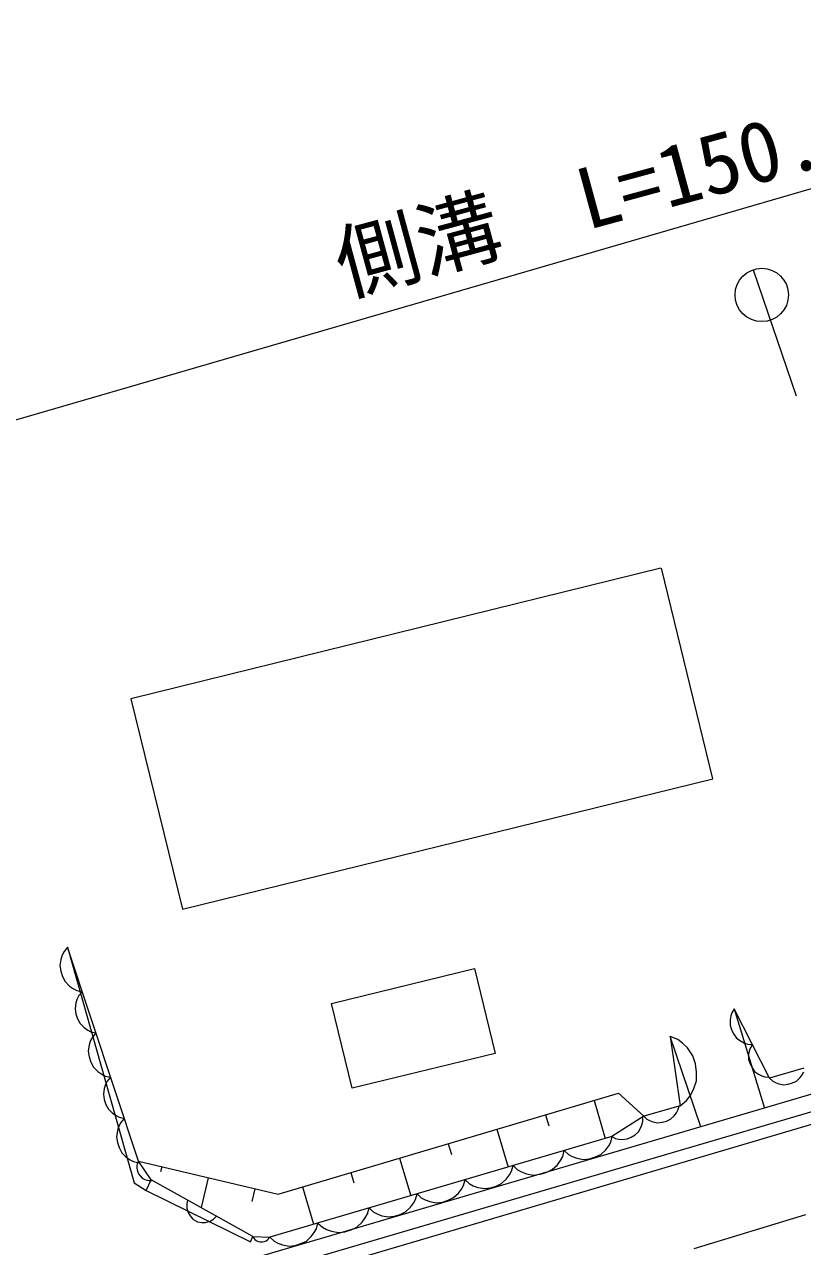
# Model space of a CAD drawing. Units: millimetres, scale not verified. Extents: x 40000 to 680000, y 20000 to 380000.
# Drawn here: x 116436 to 139756, y 294255 to 330870 of the extents above; entities that cross this region are included whole.
import ezdxf
from ezdxf.enums import TextEntityAlignment as Align

# ---------------------------------------------------------------- set-up
doc = ezdxf.new("R2010")
doc.units = ezdxf.units.MM
doc.header["$LTSCALE"] = 1000
doc.linetypes.add('CHAIN', pattern=[18.5, 12, -1.5, 3.5, -1.5])
for name, color, linetype, lineweight in [('M-BGD', 7, 'Continuous', 13), ('M-BMK', 2, 'CHAIN', 13), ('M-STR-HTXT', 7, 'Continuous', 13), ('M-STR-STRC', 7, 'Continuous', 13)]:
    doc.layers.add(name, color=color, linetype=linetype, lineweight=lineweight)
doc.styles.add('ＭＳ ゴシック', font='')
doc.styles.get('ＭＳ ゴシック').set_extended_font_data('MS Gothic')

msp = doc.modelspace()

# ---------------------------------------------------------------- linework, layer by layer
at = {"layer": 'M-BGD'}
for p, q in [((135511, 314576), (119620, 310669)), ((137062, 308267), (135524, 314579)), ((119620, 310669), (121172, 304360)), ((121172, 304360), (137062, 308267)), ((117728, 303220), (117622, 303096)), ((119853, 296811), (117728, 303220)), ((117728, 303220), (119727, 296169)), ((117524, 302857), (117497, 302671)), ((117568, 302990), (117524, 302857)), ((117622, 303096), (117568, 302990)), ((117497, 302671), (117523, 302503)), ((117523, 302503), (117576, 302344)), ((125639, 301535), (129925, 302581)), ((129925, 302581), (130544, 300041)), ((117576, 302344), (117655, 302193)), ((117655, 302193), (117788, 302060)), ((117788, 302060), (117903, 301980)), ((117903, 301980), (118009, 301927)), ((118009, 301927), (118169, 301891)), ((118070, 301776), (118020, 301678)), ((118169, 301891), (118070, 301776)), ((117979, 301554), (117954, 301382)), ((117954, 301382), (117978, 301225)), ((118020, 301678), (117979, 301554)), ((126258, 298996), (125639, 301535)), ((137710, 301380), (137636, 301261)), ((138770, 299301), (137710, 301380)), ((137710, 301380), (138613, 298401)), ((117978, 301225), (118027, 301077)), ((118027, 301077), (118101, 300937)), ((137604, 301164), (137584, 301046)), ((137584, 301046), (137585, 300885)), ((137636, 301261), (137604, 301164)), ((118101, 300937), (118224, 300814)), ((118224, 300814), (118331, 300740)), ((118331, 300740), (118430, 300690)), ((118430, 300690), (118578, 300657)), ((118578, 300657), (118471, 300533)), ((137585, 300885), (137629, 300746)), ((137629, 300746), (137694, 300618)), ((137694, 300618), (137781, 300500)), ((118373, 300294), (118347, 300109)), ((118418, 300427), (118373, 300294)), ((118471, 300533), (118418, 300427)), ((136013, 300458), (135787, 300552)), ((135787, 300551), (136091, 298475)), ((136709, 297842), (135787, 300551)), ((136156, 300352), (136013, 300458)), ((136305, 300204), (136156, 300352)), ((137781, 300500), (137911, 300405)), ((137911, 300405), (138018, 300352)), ((138018, 300352), (138115, 300320)), ((138115, 300320), (138255, 300311)), ((138255, 300311), (138187, 300202)), ((118347, 300109), (118373, 299940)), ((118373, 299940), (118426, 299781)), ((130544, 300041), (126258, 298996)), ((136466, 299973), (136305, 300204)), ((136544, 299729), (136466, 299973)), ((138158, 300113), (138139, 300005)), ((138139, 300005), (138140, 299857)), ((138187, 300202), (138158, 300113)), ((118426, 299781), (118505, 299630)), ((118505, 299630), (118638, 299497)), ((136581, 299480), (136544, 299729)), ((138140, 299857), (138181, 299730)), ((138181, 299730), (138241, 299612)), ((138241, 299612), (138320, 299504)), ((139797, 299601), (138770, 299301)), ((118638, 299497), (118753, 299417)), ((118753, 299417), (118859, 299364)), ((118859, 299364), (119018, 299328)), ((118919, 299213), (118870, 299115)), ((119018, 299328), (118919, 299213)), ((136487, 298957), (136576, 299225)), ((136576, 299225), (136581, 299480)), ((138320, 299504), (138439, 299417)), ((138439, 299417), (138538, 299368)), ((138538, 299368), (138627, 299339)), ((138627, 299339), (138755, 299331)), ((138770, 299301), (138864, 299214)), ((138864, 299214), (138946, 299169)), ((138946, 299169), (139049, 299131)), ((139327, 299120), (139453, 299157)), ((139453, 299157), (139574, 299215)), ((139574, 299215), (139682, 299316)), ((139682, 299316), (139748, 299404)), ((139748, 299404), (139793, 299485)), ((118829, 298991), (118804, 298819)), ((118804, 298819), (118828, 298663)), ((118870, 299115), (118829, 298991)), ((141018, 299108), (121798, 293460)), ((123913, 293163), (143147, 298838)), ((124036, 295825), (134235, 298848)), ((134235, 298848), (134996, 298162)), ((136387, 298772), (136487, 298957)), ((139049, 299131), (139194, 299104)), ((139194, 299104), (139327, 299120)), ((118828, 298663), (118877, 298515)), ((118877, 298515), (118951, 298375)), ((141159, 298628), (121939, 292980)), ((133506, 298632), (133843, 297495)), ((136091, 298475), (134996, 298162)), ((136020, 298340), (136053, 298464)), ((136091, 298475), (136281, 298630)), ((136281, 298630), (136387, 298772)), ((118951, 298375), (119074, 298251)), ((119074, 298251), (119181, 298177)), ((119181, 298177), (119279, 298127)), ((119279, 298127), (119427, 298094)), ((119427, 298094), (119321, 297971)), ((132049, 298200), (132148, 297867)), ((134996, 298162), (134038, 297552)), ((134969, 298015), (134966, 298143)), ((134996, 298162), (135089, 298074)), ((135089, 298074), (135171, 298029)), ((135678, 298014), (135799, 298071)), ((135799, 298071), (135908, 298171)), ((135908, 298171), (135975, 298258)), ((135975, 298258), (136020, 298340)), ((119223, 297732), (119196, 297546)), ((119268, 297864), (119223, 297732)), ((119321, 297971), (119268, 297864)), ((130592, 297768), (130928, 296637)), ((134735, 297605), (134835, 297694)), ((134835, 297694), (134910, 297821)), ((134910, 297821), (134949, 297924)), ((134949, 297924), (134969, 298015)), ((135171, 298029), (135273, 297990)), ((135273, 297990), (135418, 297962)), ((135418, 297962), (135551, 297977)), ((135551, 297977), (135678, 298014)), ((119196, 297546), (119223, 297377)), ((119223, 297377), (119275, 297218)), ((134038, 297552), (123789, 294536)), ((129135, 297336), (129230, 297017)), ((133949, 297276), (134010, 297387)), ((134010, 297387), (134054, 297557)), ((134038, 297552), (134153, 297495)), ((134153, 297495), (134244, 297475)), ((134244, 297475), (134354, 297466)), ((134354, 297466), (134501, 297482)), ((134501, 297482), (134624, 297534)), ((134624, 297534), (134735, 297605)), ((119275, 297218), (119355, 297067)), ((119355, 297067), (119488, 296934)), ((132503, 296834), (132568, 296953)), ((132568, 296953), (132615, 297133)), ((132615, 297133), (132743, 297015)), ((132743, 297015), (132855, 296954)), ((132855, 296954), (132995, 296901)), ((133547, 296939), (133712, 297018)), ((133712, 297018), (133859, 297155)), ((133859, 297155), (133949, 297276)), ((119488, 296934), (119603, 296854)), ((119603, 296854), (119709, 296801)), ((119709, 296801), (119868, 296765)), ((119809, 296678), (119806, 296608)), ((119806, 296608), (119820, 296515)), ((119819, 296737), (119809, 296678)), ((119853, 296811), (119819, 296737)), ((120236, 296258), (119853, 296811)), ((119853, 296811), (124036, 295825)), ((120550, 296647), (120515, 296497)), ((127678, 296904), (128012, 295779)), ((131036, 296512), (131080, 296682)), ((131080, 296682), (131217, 296555)), ((132250, 296559), (132407, 296705)), ((132407, 296705), (132503, 296834)), ((132995, 296901), (133194, 296866)), ((133194, 296866), (133375, 296888)), ((133375, 296888), (133547, 296939)), ((119820, 296515), (119856, 296438)), ((119856, 296438), (119904, 296369)), ((119904, 296369), (119963, 296308)), ((119963, 296308), (120046, 296263)), ((120046, 296263), (120112, 296241)), ((120088, 295931), (120236, 296258)), ((120112, 296241), (120170, 296231)), ((120170, 296231), (120252, 296236)), ((123284, 294553), (120236, 296258)), ((121944, 296318), (121733, 295421)), ((126222, 296473), (126312, 296168)), ((129597, 296089), (129641, 296258)), ((129641, 296258), (129769, 296140)), ((130738, 296143), (130885, 296280)), ((130885, 296280), (130975, 296401)), ((130975, 296401), (131036, 296512)), ((131217, 296555), (131336, 296490)), ((131336, 296490), (131486, 296434)), ((131486, 296434), (131697, 296396)), ((131697, 296396), (131890, 296420)), ((131890, 296420), (132075, 296474)), ((132075, 296474), (132250, 296559)), ((119727, 296169), (120088, 295931)), ((120088, 295931), (123213, 294398)), ((123339, 295989), (123247, 295600)), ((124765, 296041), (125096, 294921)), ((129299, 295720), (129446, 295857)), ((129446, 295857), (129536, 295977)), ((129536, 295977), (129597, 296089)), ((129769, 296140), (129881, 296079)), ((129881, 296079), (130022, 296026)), ((130022, 296026), (130220, 295991)), ((130220, 295991), (130401, 296013)), ((130401, 296013), (130573, 296064)), ((130573, 296064), (130738, 296143)), ((121324, 295650), (121300, 295525)), ((121300, 295525), (121304, 295409)), ((128007, 295434), (128097, 295554)), ((128097, 295554), (128158, 295666)), ((128158, 295666), (128202, 295835)), ((128202, 295835), (128330, 295716)), ((128330, 295716), (128442, 295655)), ((128442, 295655), (128583, 295603)), ((128583, 295603), (128781, 295567)), ((128781, 295567), (128962, 295589)), ((128962, 295589), (129134, 295640)), ((129134, 295640), (129299, 295720)), ((121304, 295409), (121342, 295273)), ((121342, 295273), (121400, 295172)), ((121400, 295172), (121485, 295078)), ((122103, 295076), (122196, 295161)), ((126651, 295112), (126716, 295231)), ((126716, 295231), (126763, 295411)), ((126763, 295411), (126891, 295293)), ((126891, 295293), (127003, 295232)), ((127003, 295232), (127144, 295180)), ((127144, 295180), (127342, 295144)), ((127342, 295144), (127523, 295166)), ((127523, 295166), (127695, 295217)), ((127695, 295217), (127860, 295296)), ((127860, 295296), (128007, 295434)), ((121485, 295078), (121625, 295000)), ((121625, 295000), (121749, 294976)), ((121749, 294976), (121866, 294980)), ((121866, 294980), (122002, 295018)), ((122002, 295018), (122103, 295076)), ((125123, 294679), (125184, 294791)), ((125184, 294791), (125228, 294960)), ((125228, 294960), (125365, 294833)), ((125365, 294833), (125484, 294768)), ((125484, 294768), (125634, 294712)), ((126223, 294752), (126398, 294837)), ((126398, 294837), (126555, 294983)), ((126555, 294983), (126651, 295112)), ((123213, 294398), (123284, 294553)), ((123284, 294553), (123312, 294502)), ((123284, 294553), (123789, 294536)), ((123312, 294502), (123341, 294471)), ((123341, 294471), (123380, 294440)), ((123380, 294440), (123439, 294408)), ((123439, 294408), (123499, 294396)), ((123499, 294396), (123559, 294394)), ((123559, 294394), (123619, 294402)), ((123619, 294402), (123680, 294430)), ((123680, 294430), (123721, 294459)), ((123721, 294459), (123752, 294488)), ((123752, 294488), (123783, 294537)), ((123789, 294536), (123917, 294418)), ((123917, 294418), (124029, 294357)), ((124722, 294342), (124886, 294421)), ((124886, 294421), (125033, 294559)), ((125033, 294559), (125123, 294679)), ((125634, 294712), (125845, 294675)), ((125845, 294675), (126039, 294698)), ((126039, 294698), (126223, 294752)), ((124029, 294357), (124170, 294304)), ((124170, 294304), (124368, 294269)), ((124368, 294269), (124549, 294291)), ((124549, 294291), (124722, 294342))]:
    msp.add_line(p, q, dxfattribs=at)
at = {"layer": 'M-BMK'}
msp.add_line((70462, 274210), (159033, 301019), dxfattribs=at)
at = {"layer": 'M-STR-HTXT'}
msp.add_line((64742, 304057), (203661, 344477), dxfattribs=at)
at = {"layer": 'M-STR-STRC'}
msp.add_line((138274, 323523), (139568, 319739), dxfattribs=at)
msp.add_circle((138533, 322766), 800, dxfattribs=at)

# ---------------------------------------------------------------- texts
at = {"layer": 'M-STR-HTXT', "style": 'ＭＳ ゴシック'}
msp.add_text('側溝\u3000L=150.0', height=1833, rotation=15.2, dxfattribs=at).set_placement((126193, 322206), align=Align.BOTTOM_LEFT)

doc.saveas('drawing.dxf')
